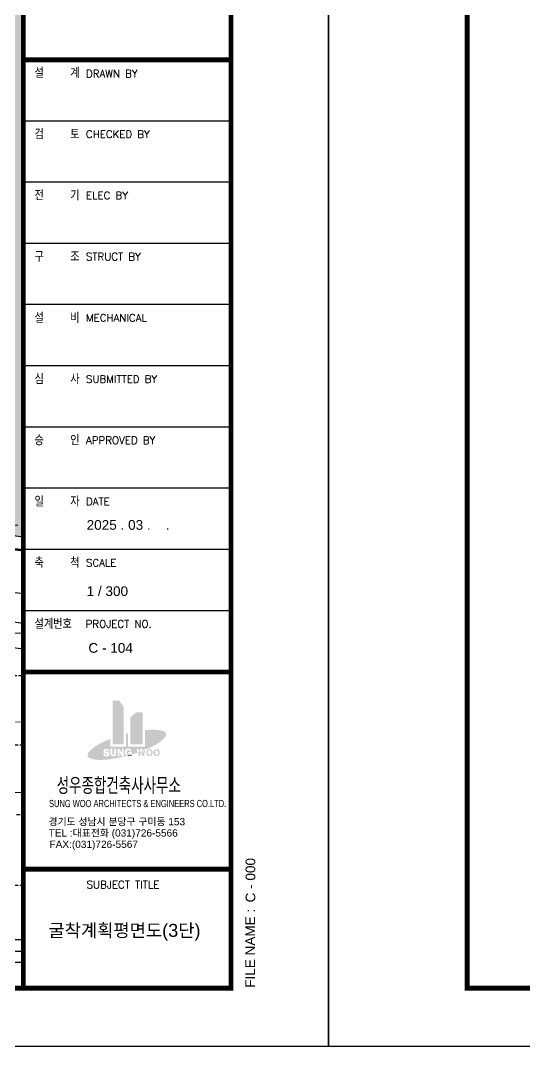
# Model space of a CAD drawing. Header units: millimetres. Extents: x 1073475 to 2890243, y -1340830 to -367733.
# Drawn here: x 1942462 to 1965820, y -456833 to -409260 of the extents above; entities that cross this region are included whole.
import ezdxf
from ezdxf.enums import TextEntityAlignment as Align
from ezdxf.xclip import XClip

# ---------------------------------------------------------------- set-up
doc = ezdxf.new("R2010")
doc.units = ezdxf.units.MM
doc.header["$LTSCALE"] = 50
doc.header["$XCLIPFRAME"] = 2
for name, pattern in [('ANYANG3', [3, 2, -1]), ('DASHED', [0.75, 0.5, -0.25]), ('HIDDEN', [9.524999999999999, 6.35, -3.175]), ('HIDDEN2', [4.762499999999999, 3.175, -1.5875]), ('PHANTOM', [63.50000000000001, 31.75, -6.35, 6.35, -6.35, 6.35, -6.35])]:
    doc.linetypes.add(name, pattern=pattern)
for name, color, linetype in [('1-우수관로', 140, '우수'), ('11', 11, 'Continuous'), ('3', 3, 'Continuous'), ('HAT', 8, 'Continuous'), ('SITE', 7, 'PHANTOM'), ('TEX', 3, 'Continuous'), ('TEXT', 3, 'Continuous'), ('TEXT1', 7, 'Continuous'), ('건축', 233, 'HIDDEN'), ('도로', 1, 'Continuous'), ('보도', 7, 'Continuous'), ('연속지적도', 32, 'Continuous'), ('자전거전용도로', 7, 'Continuous'), ('중앙선', 2, 'Continuous'), ('지하지장물_상수관로', 5, 'HIDDEN2'), ('지하지장물_전기관로', 1, 'HIDDEN2'), ('차선', 7, 'HIDDEN2'), ('화단경계', 3, 'Continuous')]:
    doc.layers.add(name, color=color, linetype=linetype)
doc.layers.add('defpoint', color=193, linetype='Continuous', plot=False)
doc.styles.add('LT', font='')
doc.styles.add('RXHG', font='arial.ttf')
doc.styles.add('RXHS', font='SIMPLEX.SHX', dxfattribs={"bigfont": 'WHGTXT.SHX'})
doc.styles.get("Standard").update_dxf_attribs({"font": ''})
doc.styles.get('LT').set_extended_font_data('GulimChe')
doc.styles.get('Standard').set_extended_font_data('Dotum')
doc.linetypes.add('POWER_LINE', pattern='A,12.7,-5.08,["POWER",Standard,S=2.54,R=0,X=-2.54,Y=-1.27],-6.35', length=24.13)
doc.linetypes.add('WATER_LINE', pattern='A,12.7,-5.08,["WATER",Standard,S=2.54,R=0,X=-2.54,Y=-1.27],-6.35', length=24.13)
doc.linetypes.add('우수', pattern='A,0.5,-0.05,["우수",LT,S=0.1,R=0,X=0,Y=-0.05],-0.4', length=0.95)

# ---------------------------------------------------------------- blocks, each defined once
blk = doc.blocks.new('dbox')
at = {"layer": 'HAT'}
h = blk.add_hatch(color=11, dxfattribs=at)
h.paths.add_polyline_path([(77433.17017800544, 9338.264989394229), (77433.17017800544, 10691.10806438106), (77634.45876490278, 10691.10806438106), (77771.7009644892, 10499.04448840226), (77771.7009644892, 9338.264989394229)])
h.paths.add_polyline_path([(78357.26777223274, 10328.87942943897), (78357.26777223274, 9338.264989394229), (77980.01919103283, 9338.264989394229), (77980.01919103283, 10162.00866703526), (78155.97918533665, 10328.87942943897)])
h = blk.add_hatch(color=11, dxfattribs=at)
edge = h.paths.add_edge_path()
edge.add_line((78388.54418312057, 9152.922575041011), (78399.89820562775, 9195.184769994172))
edge.add_line((78399.8982056209, 9195.18476998253), (78456.73067301736, 9195.18476998253))
edge.add_line((78456.73067301736, 9195.18476998253), (78451.7425326913, 9178.08257447806))
edge.add_ellipse((77492.41209751088, 11535.19478142081), major_axis=(-0.01228152565304937, 2544.85615407463), ratio=0.9999999972061123, start_angle=202.1457498920769, end_angle=210.5970623352607)
edge.add_ellipse((78218.16358976191, 10307.88592775387), major_axis=(-0.02592239020409198, 1119.022273673829), ratio=0.9999999972059727, start_angle=210.5960115768451, end_angle=228.271399793775)
edge.add_ellipse((78968.35609967873, 9638.847946335445), major_axis=(0.01018900746353609, 113.8354124499866), ratio=0.999999997205222, start_angle=228.2778554134856, end_angle=285.8703816195762)
edge.add_ellipse((78968.3560996663, 9638.847946347087), major_axis=(-0.002831095268082302, 113.8354128780933), ratio=0.9999999972058686, start_angle=-74.13617168075932, end_angle=-16.54364547465944)
edge.add_ellipse((78682.15747850577, 8675.265581203159), major_axis=(0.06516580285193342, 1119.02227206498), ratio=0.9999999972048551, start_angle=-16.53888392914867, end_angle=1.136504287797641)
edge.add_ellipse((78710.35507992646, 7249.710549445415), major_axis=(-0.04966569193290418, 2544.856153454099), ratio=0.9999999972061864, start_angle=1.1320495010803, end_angle=6.305794793125378)
edge.add_line((78430.7918522229, 9779.164491609263), (78430.7918522229, 9264.740909222513))
edge.add_line((78430.7918522229, 9264.740909222513), (77906.49511109604, 9264.740909222513))
edge.add_line((77906.49511109604, 9264.740909222513), (77906.49511109604, 9678.606837142375))
edge.add_ellipse((79083.81497395603, 5053.200327062572), major_axis=(-53.36798015143561, 4772.590419164354), ratio=0.999999997088326, start_angle=13.63977515110186, end_angle=14.40004516148103)
edge.add_line((77845.22504447875, 9662.577988831967), (77845.22504447875, 9264.740909234155))
edge.add_line((77845.22504447875, 9264.740909222513), (77359.64609801653, 9264.740909222513))
edge.add_line((77359.64609801653, 9264.740909222513), (77359.64609801653, 9503.785583113262))
edge.add_ellipse((79083.8149742404, 5053.200327970611), major_axis=(-54.3043113204216, 4772.579856323423), ratio=0.9999999971361202, start_angle=20.52459777890319, end_angle=21.42920754593017)
edge.add_ellipse((78246.25555108205, 7117.812556508405), major_axis=(0.8238589759525832, 2544.85602092231), ratio=0.999999997207298, start_angle=22.09966221284434, end_angle=30.61588749171462)
edge.add_ellipse((77520.50405885588, 8345.12141038489), major_axis=(-0.02379178284342399, 1119.022273721128), ratio=0.9999999972060911, start_angle=30.59612066744075, end_angle=48.27150888436786)
edge.add_ellipse((76770.31154893842, 9014.15939180326), major_axis=(0.004474986309083351, 113.8354128179911), ratio=0.9999999972054211, start_angle=48.27497942534542, end_angle=105.8675056314224)
edge.add_ellipse((76770.31154895583, 9014.159391791618), major_axis=(-0.01485608324786325, 113.8354119484), ratio=0.9999999972063554, start_angle=105.8577758852946, end_angle=163.4503020913804)
edge.add_ellipse((77056.51017011635, 9977.741756935604), major_axis=(-0.05446420157807931, 1119.022272636998), ratio=0.9999999972071159, start_angle=163.4549908180321, end_angle=181.1303790349391)
edge.add_ellipse((77028.3125687025, 11403.29678897274), major_axis=(0.1419998109782254, 2544.856150262608), ratio=0.9999999972080158, start_angle=181.136364724767, end_angle=189.6525900036391)
edge.add_ellipse((76654.85267434074, 13599.80701179797), major_axis=(0.5211324483387588, 4772.888767472868), ratio=0.9999999972074668, start_angle=189.6556488661869, end_angle=194.7238742666846)
edge.add_ellipse((77757.40883242062, 8815.061556588102), major_axis=(-0.01045681543930512, 201.202537881784), ratio=0.9999999972064897, start_angle=-33.15219603456262, end_angle=-28.66311442970592)
edge.add_ellipse((77876.49149922593, 9032.646865246934), major_axis=(-0.04287366883558143, 46.83801853025268), ratio=0.9999999972070481, start_angle=127.9732202737217, end_angle=151.121173919157, ccw=False)
edge.add_ellipse((-198308.1011636762, -206945.718214436), major_axis=(272662.5010675837, 220333.6168655565), ratio=0.9999999149476421, start_angle=-0.9153815835069274, end_angle=-0.9114483847429671)
edge.add_ellipse((77863.37858060855, 9052.946266338986), major_axis=(0.01651355281300524, 49.01408182322642), ratio=0.9999999972064132, start_angle=104.03628941992031, end_angle=128.0489035494364, ccw=False)
edge.add_ellipse((77667.6193083669, 9004.076351625088), major_axis=(-0.2851861305880007, 152.7527462193734), ratio=0.9999999971904927, start_angle=-76.08998420202624, end_angle=-70.28749169173827)
edge.add_ellipse((77872.52475399515, 9077.925549533975), major_axis=(-0.0451092414856096, 65.05410200631675), ratio=0.9999999971951178, start_angle=89.33612013073969, end_angle=109.7797486942913, ccw=False)
edge.add_ellipse((77637.76174649064, 9080.483036607271), major_axis=(0.04945263406679198, 169.7228134090712), ratio=0.999999997232313, start_angle=269.3925440556524, end_angle=274.5569690344935)
edge.add_ellipse((77867.20856750492, 9098.703184790967), major_axis=(-0.01201888328286393, 60.44628507941816), ratio=0.9999999972089422, start_angle=75.19940628139119, end_angle=94.52888210538902, ccw=False)
edge.add_ellipse((77686.98525534823, 9146.283901389164), major_axis=(0.3752789497891492, 125.9515640302864), ratio=0.999999997168499, start_angle=255.3815138026692, end_angle=261.3838880367564)
edge.add_ellipse((77870.65229383737, 9117.893979200511), major_axis=(-0.03007325165871742, 59.89611092535886), ratio=0.9999999972094602, start_angle=424.09302283366685, end_angle=441.18440545193243, ccw=False)
edge.add_ellipse((78586.33748721081, 8770.712218130997), major_axis=(11.59957285090205, 855.2673189143345), ratio=0.9999999971479634, start_angle=423.7323226261706, end_angle=424.89881733223854, ccw=False)
edge.add_ellipse((77873.11636562849, 9134.817765686603), major_axis=(-0.09863322991099874, 54.56050821565587), ratio=0.9999999972099276, start_angle=405.77633298846, end_angle=422.8517178406373, ccw=False)
edge.add_ellipse((77242.78970923848, 9746.075491327501), major_axis=(21.45538670594301, 823.1961253959673), ratio=0.9999999971954932, start_angle=227.3729023049699, end_angle=228.3146747104598)
edge.add_ellipse((77878.81480625589, 9149.260964043438), major_axis=(-0.08999437078483508, 48.71430073910506), ratio=0.9999999972043175, start_angle=391.3789464132352, end_angle=406.71583570383007, ccw=False)
edge.add_ellipse((80058.76624448685, 5589.783411257376), major_axis=(871.1052140826674, 4131.861906935749), ratio=0.9999999975115864, start_angle=403.17743438973235, end_angle=403.3899101133434, ccw=False)
edge.add_ellipse((77890.09781427521, 9160.501517260214), major_axis=(0.2355666769471381, 44.99213747177335), ratio=0.9999999972318634, start_angle=377.1698494725851, end_angle=391.5723006432219, ccw=False)
edge.add_ellipse((77923.05006950579, 9051.83744594123), major_axis=(-0.06320030555663743, 158.5433097022485), ratio=0.9999999971979785, start_angle=360.4931362499967, end_angle=376.8470271646437, ccw=False)
edge.add_ellipse((77922.43485884703, 9120.150724950363), major_axis=(-0.001432501649043739, 90.22727312252412), ratio=0.9999999972062945, start_angle=273.764679802488, end_angle=360.51506647003407, ccw=False)
edge.add_line((78012.4673392507, 9126.076367888309), (77962.77054461488, 9126.076367888309))
edge.add_ellipse((78018.2170348184, 9157.831606071384), major_axis=(0.007933328886973562, 63.89607485765686), ratio=0.9999999972043088, start_angle=102.41382292877142, end_angle=119.80768478653371, ccw=False)
edge.add_ellipse((77950.5902821114, 9142.95459834655), major_axis=(-3.781408414994877, 3.781408414994878), ratio=0.9999999999576459, start_angle=237.4067088047383, end_angle=277.4682663514455)
edge.add_ellipse((78051.25105471816, 9273.987941021798), major_axis=(-0.7659212334590287, 159.8846077773086), ratio=0.9999999972086386, start_angle=135.4457436915772, end_angle=142.1937953677139, ccw=False)
edge.add_ellipse((77936.85803488074, 9156.68228709983), major_axis=(-2.801702610139559, 2.80170261013956), ratio=0.9999999999900919, start_angle=-89.27978514747197, end_angle=-50.76183289460866)
edge.add_ellipse((77917.36869946233, 8963.533691893972), major_axis=(0.02003314513133503, 198.0915792820947), ratio=0.999999997203295, start_angle=-5.756038446188292, end_angle=4.196498495022613)
edge.add_ellipse((77904.60743922016, 9137.695844362548), major_axis=(-0.01094679176270783, 23.46252771184015), ratio=0.9999999972057352, start_angle=4.163971948817383, end_angle=54.24833864873367)
edge.add_ellipse((78033.0108179102, 9045.343914919416), major_axis=(0.2091723198454493, 181.6278504832725), ratio=0.9999999972022836, start_angle=54.34105566028035, end_angle=64.3717101761491)
edge.add_ellipse((77916.04148067144, 9101.623060688493), major_axis=(0.05571801594855536, 51.82359521484742), ratio=0.9999999971938962, start_angle=64.36732671156098, end_angle=86.88615408866994)
edge.add_ellipse((77997.28939138865, 9097.115522086271), major_axis=(0.008901718389162084, 133.1964762228152), ratio=0.9999999972062442, start_angle=86.82838187801057, end_angle=111.3177491409087)
edge.add_ellipse((77916.07564409234, 9065.428872830526), major_axis=(-0.02188023863529448, 46.02011828729936), ratio=0.9999999972067418, start_angle=111.2866787659629, end_angle=179.0118579370677)
edge.add_ellipse((77916.14735556958, 9069.704422867915), major_axis=(0.007514720731560144, 50.29627431265938), ratio=0.9999999972064493, start_angle=179.0476596890212, end_angle=257.4952861792383)
edge.add_line((77965.24888434293, 9058.806940377166), (77912.08982103967, 9058.806940377166))
edge.add_line((77912.08982103906, 9058.806940377166), (77912.08982103906, 9106.215527143388))
edge.add_line((77912.08982103906, 9106.215527143388), (78015.91792737413, 9106.215527143388))
edge.add_line((78015.9179273679, 9106.215527143388), (78015.9179273679, 9025.097313367878))
edge.add_ellipse((76569.40951054203, 13865.92876221269), major_axis=(-10.80593966704647, 5052.318176764768), ratio=0.999999997189153, start_angle=196.5143396982266, end_angle=198.7565463262957)
edge.add_line((78204.20263921889, 9085.396664296626), (78172.18110844548, 9195.18476998253))
edge.add_line((78172.18110844612, 9195.18476998253), (78229.01357588786, 9195.18476998253))
edge.add_line((78229.01357588786, 9195.18476998253), (78253.85125469905, 9102.733409549575))
edge.add_ellipse((76654.85267384653, 13599.80701249646), major_axis=(-55.69236456328843, 4772.563862970588), ratio=0.9999999971253899, start_angle=198.9049979629736, end_angle=199.0785405260002)
edge.add_line((78267.46503638924, 9107.59722000279), (78284.45963562542, 9195.18476998253))
edge.add_line((78284.45963562606, 9195.18476998253), (78342.19317945518, 9195.18476998253))
edge.add_line((78342.19317944834, 9195.18476998253), (78353.82031767696, 9139.54060841928))
edge.add_ellipse((76654.85267481263, 13599.80700923683), major_axis=(-89.97360238818526, 4772.040672903342), ratio=0.9999999970842961, start_angle=199.772277224438, end_angle=200.2190016377002)
h.paths.add_polyline_path([(77775.04997792325, 9195.18476998253), (77716.79148367868, 9195.18476998253), (77716.79148367868, 9074.781435084064), (77641.53939954238, 9195.18476998253), (77586.59259207945, 9195.18476998253), (77586.59259207945, 8972.007679076632), (77642.68110479781, 8972.007679076632), (77642.68110479781, 9098.451508672268), (77720.05717941848, 8972.007679076632), (77775.04997792325, 8972.007679076632)], flags=16)
edge = h.paths.add_edge_path(flags=16)
edge.add_line((77486.77344185012, 9201.694714575133), (77486.77354627434, 9053.177092263999))
edge.add_ellipse((77453.15128340019, 9053.038008876785), major_axis=(0.001527476959400649, 33.62255060037278), ratio=0.9999999972059346, start_angle=179.6320473292712, end_angle=270.23961393772674, ccw=False)
edge.add_ellipse((77452.77531508563, 9053.018677309388), major_axis=(-0.005119520348219236, 33.60288940798291), ratio=0.9999999972042368, start_angle=89.65399322161261, end_angle=180.2615598299564, ccw=False)
edge.add_line((77419.17300758322, 9053.216483076161), (77419.17300758322, 9201.694714575133))
edge.add_line((77419.17300758322, 9201.694714575133), (77365.2544763867, 9201.694714575133))
edge.add_line((77365.25447639229, 9201.694714575133), (77365.25447639229, 9046.603508094908))
edge.add_ellipse((77439.12355128443, 9048.702754717844), major_axis=(-0.008238207228097198, 73.89889731741933), ratio=0.9999999972056938, start_angle=91.62143337216563, end_angle=151.6561182099791)
edge.add_ellipse((77452.83368521492, 9079.97218452231), major_axis=(-0.007005105667726715, 107.9646020601929), ratio=0.999999997208339, start_angle=153.1317622807758, end_angle=180.0703347553263)
edge.add_ellipse((77453.00694449616, 9080.391251519672), major_axis=(-0.01653418064673738, 108.3835830911462), ratio=0.9999999972047535, start_angle=179.973433801411, end_angle=206.9120062767772)
edge.add_ellipse((77466.99292357019, 9048.595095784054), major_axis=(-0.001041159667436507, 73.72595434771539), ratio=0.9999999972062982, start_angle=208.416564706089, end_angle=268.45124956569)
edge.add_line((77540.6919730466, 9046.603508129832), (77540.6919730466, 9201.694714586774))
edge.add_line((77540.6919730466, 9201.694714575133), (77486.77344185012, 9201.694714575133))
edge = h.paths.add_edge_path(flags=16)
edge.add_line((77278.69622545244, 9103.901320734876), (77218.3752402376, 9118.981567085022))
edge.add_ellipse((77222.72808309869, 9133.874191564391), major_axis=(0.00962598906599093, 15.51571501121125), ratio=0.9999999972039759, start_angle=20.862407521878197, end_angle=163.7428664980238, ccw=False)
edge.add_ellipse((77238.62415817642, 9103.308883546793), major_axis=(0.0007983182752580555, 49.89542961759734), ratio=0.9999999972058649, start_angle=340.66038987242706, end_angle=385.4145334791326, ccw=False)
edge.add_ellipse((77246.12487258963, 9126.185781317356), major_axis=(-0.001292506345792599, 25.83026471894025), ratio=0.9999999972074705, start_angle=255.1486575155599, end_angle=339.5496997125129, ccw=False)
edge.add_line((77271.09258519698, 9119.566423295706), (77325.78722477471, 9119.566423295706))
edge.add_ellipse((77250.10085563819, 9124.122056548134), major_axis=(0.0001023122728326881, 75.8233493001663), ratio=0.9999999972056817, start_angle=266.5555466057668, end_angle=353.4554835857217)
edge.add_ellipse((77236.85555915712, 9075.507116476307), major_axis=(0.02365071448345711, 125.8618966547055), ratio=0.9999999972088847, start_angle=-10.0038806717353, end_angle=18.56131439711179)
edge.add_ellipse((77216.65032139362, 9130.25082748197), major_axis=(0.01394072005694877, 67.55675946086284), ratio=0.9999999972061576, start_angle=17.08715873008564, end_angle=163.2443842977521)
edge.add_line((77197.16102626733, 9065.56633693882), (77262.45777999127, 9050.330427703855))
edge.add_ellipse((77258.65463612232, 9034.863693405292), major_axis=(-0.004669371986026296, 15.92745275760051), ratio=0.9999999972077516, start_angle=218.2434761659424, end_angle=346.1687065590108, ccw=False)
edge.add_ellipse((77238.16435496198, 9068.024123148294), major_axis=(-0.01685923276611666, 54.83396974871593), ratio=0.9999999972038605, start_angle=165.5029959228434, end_angle=213.5929937051453, ccw=False)
edge.add_ellipse((77228.36927195126, 9040.838172209857), major_axis=(0.003028187281747139, 26.20053736477754), ratio=0.9999999972043554, start_angle=74.9915538949192, end_angle=171.4127222823484, ccw=False)
edge.add_line((77203.0632804133, 9047.626025763457), (77145.93301979726, 9047.626025763457))
edge.add_ellipse((77226.48391838314, 9045.38765293581), major_axis=(-0.002298985882020238, 80.58199307195694), ratio=0.9999999972055719, start_angle=88.40662247584072, end_angle=171.855253055633)
edge.add_ellipse((77237.39709340758, 9060.852853148128), major_axis=(0.001243003171885549, 97.81696769264357), ratio=0.9999999972025171, start_angle=166.8063152145038, end_angle=184.4101053800728)
edge.add_ellipse((77245.52543727236, 9059.50236196979), major_axis=(0.01774152811302044, 96.17887603962576), ratio=0.9999999972078704, start_angle=179.6483924612986, end_angle=218.7300127029585)
edge.add_ellipse((77262.16078486791, 9039.972124545136), major_axis=(0.005811730378207573, 70.53962245602912), ratio=0.9999999972059338, start_angle=218.1044939622206, end_angle=286.3476490697191)
edge.add_ellipse((77268.30907829115, 9040.125756250345), major_axis=(0.002936956480669689, 64.61590704178204), ratio=0.9999999972053598, start_angle=-72.25099857936641, end_angle=-9.247953216163213)
h = blk.add_hatch(color=11, dxfattribs=at)
edge = h.paths.add_edge_path()
edge.add_line((78008.48849551074, 9022.89347627468), (77878.66052803956, 8986.482637000037))
edge.add_ellipse((77911.48499747805, 9056.982458418934), major_axis=(0.003347365683699045, 77.76677059355974), ratio=0.9999999972068839, start_angle=155.0359445222819, end_angle=230.6266365438579)
edge.add_line((77971.59880956163, 9007.646870881435), (77982.44871717834, 8983.77707402641))
edge.add_line((77982.44871717773, 8983.777074038051), (78008.48849551074, 8983.777074038051))
edge.add_line((78008.48849551074, 8983.777074038051), (78008.48849551074, 9022.89347627468))
h = blk.add_hatch(color=11, dxfattribs=at)
h.paths.add_polyline_path([(78442.96600511495, 9174.525308139855), (78397.1399557759, 9156.283357054403), (78366.53544736453, 9042.366575406282), (78346.78876593662, 9136.868551067426), (78275.60135882496, 9110.52631825232), (78262.37633409334, 9042.366575406282), (78246.82764792754, 9100.242240885738), (78211.2382090741, 9087.808395661821), (78242.84650038116, 8979.437110960775), (78281.90616785645, 8979.437110960775), (78314.45589075191, 9120.485910587246), (78347.0056136598, 8979.437110960775), (78386.06528112889, 8979.437110960775)])
edge = h.paths.add_edge_path()
edge.add_ellipse((78570.76442519043, 9095.669506432081), major_axis=(-0.007021665375325509, 95.77443952039569), ratio=0.9999999972056558, start_angle=-76.32674735513727, end_angle=77.65074606211081)
edge.add_ellipse((78603.7036423657, 9082.715203508793), major_axis=(-0.006054706521852241, 130.8420666228379), ratio=0.9999999972101461, start_angle=75.19386420509093, end_angle=89.6115463618526)
edge.add_ellipse((78603.70364238927, 9084.47724555037), major_axis=(0.01038318416416761, 130.8420663754992), ratio=0.9999999972066708, start_angle=90.39034907837954, end_angle=104.8080312350908)
edge.add_ellipse((78570.76442519043, 9071.522942627082), major_axis=(0.01843581805908154, 95.77443800337916), ratio=0.9999999972056726, start_angle=102.3560823042337, end_angle=256.3335757214816)
edge.add_ellipse((78528.74583811159, 9083.392254786915), major_axis=(0.04347841514724066, 139.4171842751849), ratio=0.9999999971971709, start_angle=255.6840107503111, end_angle=270.101692906888)
edge.add_ellipse((78528.74583811159, 9083.800194272248), major_axis=(-0.04367537209896623, 139.4171842136258), ratio=0.999999997197152, start_angle=269.8982261503972, end_angle=284.3159083069977)
edge = h.paths.add_edge_path(flags=16)
edge.add_ellipse((78524.22817577832, 9083.735763956327), major_axis=(-0.01275158704742091, 100.5351695795993), ratio=0.9999999972044842, start_angle=269.9132081372828, end_angle=296.8572529937359)
edge.add_ellipse((78571.01828905437, 9107.897718414082), major_axis=(-0.006572896224439085, 47.87816138622281), ratio=0.9999999972058526, start_angle=-63.63484615678062, end_angle=66.48330695666773)
edge.add_ellipse((78612.27019267302, 9082.650773286005), major_axis=(0.0183923514971879, 96.0106736610651), ratio=0.9999999972040282, start_angle=62.50271002861897, end_angle=89.44675488506154)
edge.add_ellipse((78612.27019267302, 9084.541675773158), major_axis=(-0.01839835258058929, 96.01067365991523), ratio=0.9999999972040264, start_angle=90.5532415337038, end_angle=117.4972863901463)
edge.add_ellipse((78571.01828905437, 9059.29473064508), major_axis=(0.008079015008015656, 47.87816115585228), ratio=0.9999999972068421, start_angle=113.5184954111757, end_angle=243.6366485245471)
edge.add_ellipse((78524.22817576714, 9083.456685102836), major_axis=(-0.007440911590033, 100.5351701255199), ratio=0.9999999972060367, start_angle=243.1312391451526, end_angle=270.0752840016182)
edge = h.paths.add_edge_path()
edge.add_ellipse((78792.10254090055, 9095.669506443723), major_axis=(-0.007000752838996023, 95.77443949684044), ratio=0.999999997205624, start_angle=-76.32673484431693, end_angle=77.65075857292842)
edge.add_ellipse((78825.04175809879, 9082.715203508793), major_axis=(-0.02671827644288002, 130.8420640349049), ratio=0.9999999972100818, start_angle=75.18481562174087, end_angle=89.60249777850329)
edge.add_ellipse((78825.04175812239, 9084.47724555037), major_axis=(-0.03150859259826171, 130.8420629945037), ratio=0.9999999972002351, start_angle=90.37200465685358, end_angle=104.7896868134903)
edge.add_ellipse((78792.10254090055, 9071.52294261544), major_axis=(0.01841911184246955, 95.77443798150807), ratio=0.999999997205633, start_angle=102.3560723097922, end_angle=256.3335657270376)
edge.add_ellipse((78750.08395379252, 9083.392254786915), major_axis=(-0.0372616096138367, 139.4171860735622), ratio=0.9999999972099252, start_angle=255.6508293133556, end_angle=270.0685114701202)
edge.add_ellipse((78750.08395379252, 9083.800194272248), major_axis=(0.03702733834137099, 139.4171861359816), ratio=0.9999999972099027, start_angle=269.931392252234, end_angle=284.3490744090221)
edge = h.paths.add_edge_path(flags=16)
edge.add_ellipse((78745.56629149403, 9083.7357640611), major_axis=(0.02550254970104712, 100.5351671289608), ratio=0.9999999972081924, start_angle=269.9350094107378, end_angle=296.8790542672712)
edge.add_ellipse((78792.35640475951, 9107.89771840244), major_axis=(-0.0001013999604301582, 47.87816186429237), ratio=0.9999999972060508, start_angle=-63.62710172024538, end_angle=66.4910513931519)
edge.add_ellipse((78833.60830836018, 9082.650773286005), major_axis=(0.02003159079880487, 96.01067333307894), ratio=0.9999999972041749, start_angle=62.50368826871978, end_angle=89.44773312511822)
edge.add_ellipse((78833.60830836018, 9084.541675773158), major_axis=(-0.02001476754600289, 96.01067333658732), ratio=0.9999999972041762, start_angle=90.55227691440496, end_angle=117.4963217708034)
edge.add_ellipse((78792.3564047651, 9059.294730656722), major_axis=(0.001609008372558747, 47.87816183744745), ratio=0.9999999972070406, start_angle=113.5107527573077, end_angle=243.628905870628)
edge.add_ellipse((78745.56629147666, 9083.456684998062), major_axis=(-0.003454704538176284, 100.5351703172709), ratio=0.9999999972052365, start_angle=243.133510973969, end_angle=270.0775558304456)
at = {"layer": '11'}
for p, q in [((4288.467606187603, 1800.000004245201), (4288.467606187603, 57599.9999522774)), ((81088.4673200853, 57599.9999522774), (81088.4673200853, 1800.000004245201)), ((81088.4673200853, 1800.000004245201), (4288.467606187603, 1800.000004245201))]:
    blk.add_line(p, q, dxfattribs=at)
at = {"layer": '11', "const_width": 150}
blk.add_lwpolyline([(81088.4673200853, 1800.000004245201), (4288.467606187603, 1800.000004245201), (4288.467606187603, 57599.9999522774), (81088.4673200853, 57599.9999522774)], close=True, dxfattribs=at)
for points in [[(74675.32566019584, 57599.9999522774), (74675.32566019584, 1800.000004245201)], [(81088.4673200853, 30501.43734918145), (74675.32566019584, 30501.43734918145)], [(81088.4673200853, 11577.4127261418), (74675.32566019584, 11577.4127261418)], [(81088.4673200853, 5479.67145872867), (74675.32566019584, 5479.67145872867)]]:
    blk.add_lwpolyline(points, dxfattribs=at)
at = {"layer": '3'}
for p, q in [((81088.4673201325, 28609.03488687397), (74675.325660248, 28609.03488687397)), ((81088.4673201325, 26716.63242456655), (74675.325660248, 26716.63242456655)), ((81088.4673201325, 24824.22996227071), (74675.325660248, 24824.22996227071)), ((81088.4673201325, 22931.82749996328), (74675.325660248, 22931.82749996328)), ((81088.4673201325, 21039.42503766745), (74675.325660248, 21039.42503766745)), ((81088.4673201325, 19147.02257536002), (74675.325660248, 19147.02257536002)), ((81088.4673201325, 17254.62011305254), (74675.325660248, 17254.62011305254)), ((81088.4673201325, 15362.21765075676), (74675.325660248, 15362.21765075676)), ((81088.4673201325, 13469.81518844928), (74675.325660248, 13469.81518844928))]:
    blk.add_line(p, q, dxfattribs=at)
at = {"layer": 'TEXT', "color": 7}
for p, q in [((-4.547473508864641e-12, 0), (-4.547473508864641e-12, 59399.99994467944)), ((84099.99968670309, 59399.99994467944), (84099.99968670309, 0)), ((84099.99968670309, 0), (-4.547473508864641e-12, 0))]:
    blk.add_line(p, q, dxfattribs=at)
at = {"layer": 'TEX', "color": 7, "linetype": 'Continuous', "style": 'RXHG', "width": 1.000000002793968}
blk.add_text('FILE NAME : ', height=299.9999988824129, rotation=90, dxfattribs=at).set_placement((81831.31517709052, 1813.167088233691))
at = {"layer": 'TEX', "color": 6, "linetype": 'Continuous', "style": 'RXHG', "width": 0.9999999972060323}
for tag, p in [('일자', (76628.2912276935, 15972.42345706216)), ('축척', (76628.2912276935, 13925.12765882432)), ('설계번호', (76684.25094417948, 12170.08725635469))]:
    blk.add_attdef(tag, p, '', height=299.9999997206032, dxfattribs=at)
at = {"layer": 'TEX', "color": 7, "linetype": 'Continuous', "style": 'RXHG', "width": 1.000000002793968}
blk.add_attdef('파일명', (81840.45851085038, 4452.609815902193), '', height=299.9999988824129, rotation=90, dxfattribs=at)
at = {"layer": 'TEX', "linetype": 'Continuous', "style": 'RXHG', "width": 0.9999999972060323}
for tag, p in [('도면명-1', (77798.58959261666, 3389.369734464097)), ('도면명-2', (77798.58959261666, 2661.908596204885))]:
    blk.add_attdef(tag, text='', height=399.999999627471, dxfattribs=at).set_placement(p, align=Align.CENTER)
at = {"layer": 'TEXT1'}
for s, height, style, width, p in [('설    계', 273.3470223326585, 'RXHS', 0.9999999972061647, (75017.82363650517, 29942.82419052016)), ('DRAWN BY', 231.2936342814937, 'RXHS', 0.9999999972061069, (76609.2968141711, 29955.8948209997)), ('검    토', 273.3470223327167, 'RXHS', 0.9999999972059518, (75017.82363650517, 28050.42172822432)), ('CHECKED BY', 231.2936342815519, 'RXHS', 0.9999999972058553, (76609.2968141711, 28084.66413620493)), ('전    기', 273.3470223326585, 'RXHS', 0.9999999972061647, (75017.82363650517, 26158.0192659169)), ('ELEC BY', 231.2936342814937, 'RXHS', 0.9999999972061069, (76609.2968141711, 26192.2616738975)), ('구    조', 273.3470223327167, 'RXHS', 0.9999999972059518, (75017.82363650517, 24265.61680360942)), ('STRUCT BY', 231.2936342815519, 'RXHS', 0.9999999972058553, (76609.2968141711, 24299.85921160167)), ('설    비', 273.3470223326585, 'RXHS', 0.9999999972061647, (75017.82363650517, 22373.21434131364)), ('MECHANICAL', 231.2936342814937, 'RXHS', 0.9999999972061069, (76609.2968141711, 22407.45674929424)), ('심    사', 273.3470223327167, 'RXHS', 0.9999999972059518, (75017.82363650517, 20480.81187900616)), ('SUBMITTED BY', 231.2936342814937, 'RXHS', 0.9999999972061069, (76609.2968141711, 20515.05428699841)), ('승    인', 273.3470223327167, 'RXHS', 0.9999999972059518, (75017.82363650517, 18588.40941669868)), ('APPROVED BY', 231.2936342814937, 'RXHS', 0.9999999972061069, (76609.2968141711, 18622.65182469098)), ('일    자', 273.3470223327167, 'RXHS', 0.9999999972059518, (75017.82363650517, 16696.0069544029)), ('DATE', 231.2936342814937, 'RXHS', 0.9999999972061069, (76609.2968141711, 16730.2493623835)), ('축    척', 273.3470223327167, 'RXHS', 0.9999999972059518, (75017.82363650517, 14803.60449209542)), ('SCALE', 231.2936342815519, 'RXHS', 0.9999999972058553, (76609.2968141711, 14837.84690008766)), ('설계번호', 273.3470223326585, 'RXHS', 0.9999999972061647, (75017.82363650517, 12911.20202979964)), ('PROJECT NO.', 231.2936342814937, 'RXHS', 0.9999999972061069, (76597.99139048037, 12945.44443778024)), ('성우종합건축사사무소', 449.9999995809048, 'RXHG', 0.6799999980651773, (75702.48649389858, 7851.118937409134)), ('SUBJECT TITLE', 231.2936342815519, 'RXHS', 0.9999999972058553, (76628.0293518726, 4887.975839439547))]:
    blk.add_text(s, height=height, dxfattribs=dict(at, style=style, width=width)).set_placement(p)
at = {"layer": 'TEXT1', "color": 4, "style": 'RXHG'}
for s, height, width, p in [('SUNG WOO ARCHITECTS & ENGINEERS CO.LTD.', 222.8829566712957, 0.6799999981087675, (75467.1017339623, 7399.533099549531)), ('경기도 성남시 분당구 구미동 153', 222.8829566712957, 0.9999999972059359, (75450.31705918169, 6838.319344255084)), ('TEL :대표전화 (031)726-5566', 222.8829566712375, 0.999999997206197, (75454.37486427758, 6488.885926543153)), ('FAX:(031)726-5567', 222.8829566712957, 0.9999999972059359, (75481.18179695736, 6138.682363328582))]:
    blk.add_text(s, height=height, dxfattribs=dict(at, width=width)).set_placement(p)
blk = doc.blocks.new('A$405090834614')
at = {"layer": '1-우수관로', "color": 251, "linetype": '우수', "lineweight": 0, "ltscale": 80}
blk.add_lwpolyline([(121637.577662468, 164312.2568766773), (127425.2228012085, 92668.97612652183), (132943.8228011131, 11829.37612661719)], dxfattribs=at)
at = {"layer": 'SITE', "color": 251, "linetype": 'ANYANG3', "ltscale": 0.5}
blk.add_line((135928.2228007317, 79843.97612664104), (136118.2228007317, 92683.97612658143), dxfattribs=at)
at = {"layer": '도로', "color": 251}
blk.add_line((131391.2228007317, 79576.97612664104), (131464.2228007317, 86266.97612658143), dxfattribs=at)
at = {"layer": '보도', "color": 251}
blk.add_line((135985.2228007317, 85299.97612664104), (135906.2228007317, 79752.97612661123), dxfattribs=at)
at = {"layer": '연속지적도', "color": 251}
blk.add_line((136117.4990148544, 92684.52200758457), (135927.2215843201, 79844.4511551559), dxfattribs=at)
at = {"layer": '자전거전용도로', "color": 251}
blk.add_line((134008.2228007317, 85297.97612664104), (133948.2228007317, 79416.97612661123), dxfattribs=at)
at = {"layer": '중앙선', "color": 251}
for p, q in [((117596.6228005886, 76335.77612659335), (116222.022800684, 89350.57612660527)), ((118104.9161949158, 76390.5359468162), (116730.5106704235, 89403.4946411848))]:
    blk.add_line(p, q, dxfattribs=at)
at = {"layer": '지하지장물_상수관로', "color": 251, "linetype": 'WATER_LINE', "ltscale": 3}
blk.add_lwpolyline([(125973.5576691628, 172142.3943170011), (127656.3756632805, 154546.9478265941), (126904.537042141, 150874.7123033702), (134574.1623902321, 53206.46408209205), (135977.8817462921, 16885.17293772101)], dxfattribs=at)
at = {"layer": '지하지장물_전기관로', "color": 251, "linetype": 'POWER_LINE', "ltscale": 3}
blk.add_lwpolyline([(128114.3637738228, 30390.44334718585), (124995.0176095963, 81247.48401090503), (120316.0003495216, 126000.1138224304), (117897.4424600601, 159426.3443422019), (117322.0554747581, 167477.4397581518), (116075.3830113411, 173707.4550374448), (115883.5880117416, 185784.0987192094), (118472.8274588585, 190768.1102733314)], dxfattribs=at)
at = {"layer": '차선', "color": 251}
for p, q in [((121864.0091102123, 70069.12338650227), (114979.1119134426, 134740.1766417325)), ((118223.0775592327, 135053.9408687055), (124427.050442934, 77075.9668418765)), ((129326.6518211365, 92316.74274021387), (130320.6651315689, 82549.68550124764)), ((129096.3866138458, 62935.34928548336), (126735.7826011181, 85772.7478183806))]:
    blk.add_line(p, q, dxfattribs=at)
at = {"layer": '화단경계', "color": 251}
blk.add_line((132543.2228007317, 79640.97612664104), (132647.2228007317, 85329.97612667084), dxfattribs=at)
blk = doc.blocks.new('A$359145324269')
at = {"layer": '건축', "ltscale": 0.2}
h = blk.add_hatch(color=254, dxfattribs=at)
h.dxf.hatch_style = 1
h.paths.add_polyline_path([(59185.36108983541, 39888.12410324835), (6585.361089835409, 39888.12409637705), (6585.361089835409, 5788.124097435037), (20479.47603345242, 5788.124097435033), (45879.47603180306, 2788.124101527268), (59185.36108983541, 2788.124103254868)])
at = {"layer": 'defpoint', "ltscale": 30}
blk.add_lwpolyline([(5805.765051398892, 40677.14034622093), (59985.36108902516, 40677.14034700417), (59985.36108854832, 2088.124095303239), (46696.96045472147, 2088.124094051542), (33748.32028133096, 3617.960917104268), (21496.9604558167, 5088.12409832445), (5805.765051398892, 5088.124096274609)], close=True, dxfattribs=at)
at = {"layer": '건축', "color": 4, "linetype": 'DASHED', "ltscale": 30}
for p, q in [((20479.47603345243, 5788.124097435037), (45879.47603180306, 2788.124101527268)), ((22185.36110159243, 6090.117037696997), (45908.90132528683, 3288.124101531925))]:
    blk.add_line(p, q, dxfattribs=at)
at = {"layer": '건축', "color": 4, "linetype": 'DASHED', "ltscale": 30, "flags": 128}
blk.add_lwpolyline([(6585.361089835409, 5788.124097435037), (6585.361089835409, 39888.12409637705), (59185.36108983541, 39888.12410324835), (59185.36108983541, 2788.124103254871)], dxfattribs=at)

msp = doc.modelspace()

# ---------------------------------------------------------------- linework, layer by layer
at = {"layer": 'defpoint'}
msp.add_lwpolyline([(1940345.721501268, -451883.0525919229), (1940345.721501268, -454133.0525919227), (1942595.721501268, -454133.0525919227), (1942595.721501268, -451883.0525919227), (1940345.721501268, -451883.0525919229)], dxfattribs=at)

# ---------------------------------------------------------------- block references
at = {"xscale": 1.5, "yscale": 1.5, "zscale": 1.5}
msp.add_blockref('dbox', (1830582.733010974, -456833.0525982904), dxfattribs=at).add_auto_attribs({'설계번호': 'C - 104', '파일명': 'C - 000', '도면명-1': '굴착계획평면도(3단)', '일자': '2025 . 03 .    .', '축척': '1 / 300'})
msp.add_blockref('dbox', (1956732.732541029, -456833.0525982904), dxfattribs=at)
ref = msp.add_blockref('A$405090834614', (2011964.318802041, -577934.2776094573), dxfattribs=dict(rotation=83.9464212542183))
XClip(ref).set_block_clipping_path([(104661.04092568642, 187029.20086078905), (115795.371209384, 82037.65972893196), (199028.63593624806, 90864.52949452051), (187894.30565255048, 195856.0706263776)])
ref = msp.add_blockref('A$359145324269', (1900410.961903628, -436425.1601448862))
XClip(ref).set_block_clipping_path([(-63395.52748337202, -17707.8924470364), (42184.75959764002, 65992.1074750119)])

doc.saveas('drawing.dxf')
